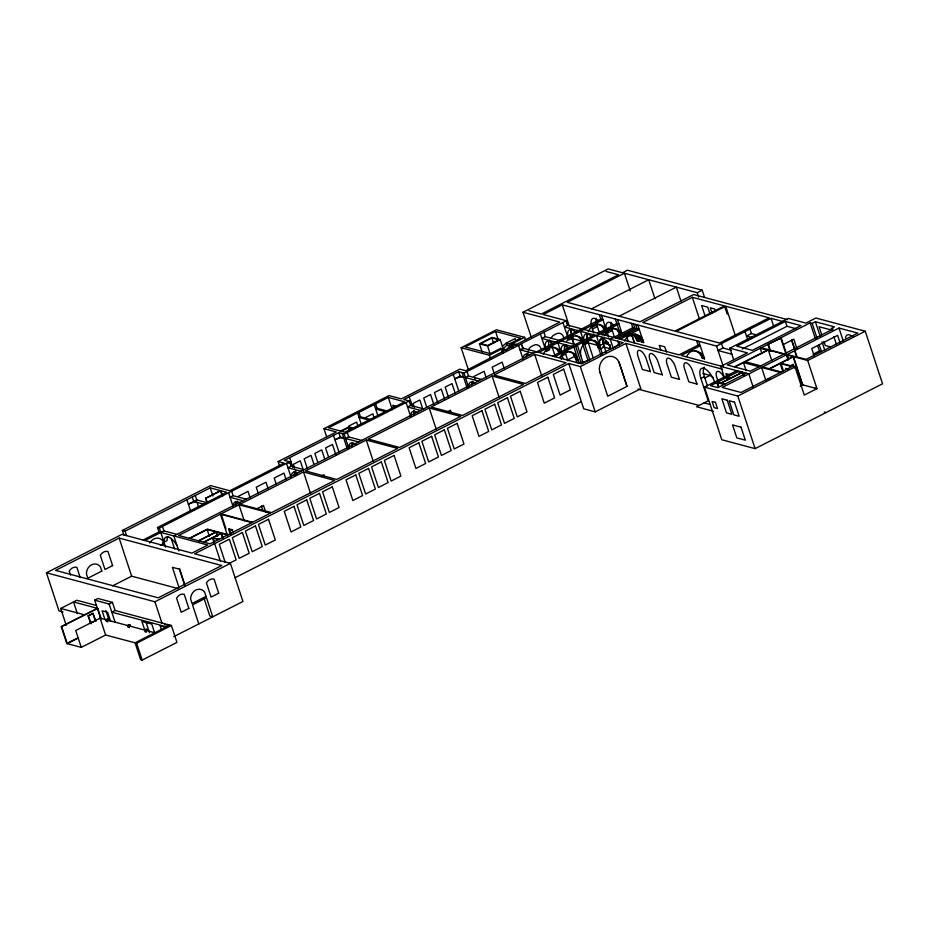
<?xml version="1.0" encoding="UTF-8"?>
<svg xmlns="http://www.w3.org/2000/svg" width="929" height="929" viewBox="0 0 929 929"><rect width="100%" height="100%" fill="white"/><g stroke="black" fill="none" stroke-linecap="round" stroke-linejoin="round"><path stroke-width="1.39" d="M511.96 346.575L506.909 345.228L503.193 348.712L500.185 339.561L492.126 337.413L479.492 343.846L482.174 352.01M506.479 349.467L510.613 345.576M502.403 346.32L506.212 343.103L515.107 338.586L515.792 340.699M446.721 412.186L450.391 410.293L451.25 412.929M531.191 337.064L523.027 312.249L608.228 268.911L622.535 272.743L627.493 270.223L702.185 290.185L704.449 297.071M468.344 369.579L461.156 347.713L496.411 329.783L524.641 337.332L525.535 340.06M509.44 343.927L520.728 338.156L495.494 331.409L465.069 346.889L490.303 353.624L500.719 348.329L506.677 349.919M491.836 337.924L480.734 343.579L487.83 345.483L498.943 339.828L491.836 337.924L493.636 343.382M783.519 321.678L771.082 318.357L716.573 346.076L562.3 304.851L543.233 314.548L566.446 320.749L521.343 343.684L523.085 348.212L581.624 363.854L623.243 342.685L564.414 326.973L567.909 325.196L566.307 320.702M702.185 290.185L697.226 292.705L624.427 273.242L567.247 302.331L640.046 321.782L693.603 294.539L787.502 319.634M123.824 534.895L122.361 530.447L210.546 485.6L229.811 490.744L284.065 463.153L278.143 461.562L279.49 465.661M326.671 436.839L323.977 428.664L389.042 395.58L401.398 398.878L459.843 369.15L465.766 370.729L559.769 322.061L523.027 312.249M479.492 343.846L487.551 345.994L500.185 339.561M122.361 530.447L125.078 531.179L210.221 487.876L220.568 490.64L221.903 494.727M388.299 397.426L328.518 427.828L344.891 432.206L404.684 401.804L388.299 397.426L392.328 409.689M63.102 611.979L58.98 610.876L46.45 572.775L121.92 534.384L191.92 553.092L207.794 545.021L158.964 531.969L143.089 540.039M119.133 538.077L55.601 570.394L158.232 597.823L221.764 565.506L119.133 538.077L131.651 576.177L178.136 588.591M207.097 502.682L205.634 498.234L207.376 502.752L196.751 499.918L188.366 504.18A6.573 2.09 -18.2 0 1 197.018 502.345L198.376 506.468M369.986 419.339L360.429 416.784L359.047 417.481L369.974 420.407M387.997 411.233L377.081 408.319L375.699 409.015L386.615 411.942M205.634 498.234L220.568 490.64M205.913 498.304L220.835 490.709L226.757 492.3L157.5 527.521L158.964 531.969M278.143 461.562L336.333 431.962L323.977 428.664M348.816 426.051L356.631 422.08L357.92 426.005M364.992 417.829L372.808 413.846L374.108 417.771M461.156 347.713L489.386 355.261L502.217 348.735L503.112 351.452M524.641 337.332L511.798 343.858L513.145 347.945M340.258 431.23L348.805 426.875L354.309 428.35M423.659 408.888L410.63 405.404L409.166 400.956L344.113 434.04L338.83 432.635L284.32 460.354L289.604 461.771L291.067 466.219L304.097 469.702M341.048 431.486L348.294 427.804L352.091 428.826M521.622 343.765L463.931 373.098L458.647 371.693L403.883 399.54L409.166 400.956M157.5 527.521L159.358 528.02L289.604 461.771M591.552 308.823L648.732 279.745L655.003 298.824M288.977 463.176L291.114 462.085A6.7 2.125 -18.2 0 0 289.325 463.211M340.281 437.071L334.951 439.789A6.7 2.125 -18.2 0 1 343.718 438L340.281 437.071L338.83 432.635M460.11 376.129L454.769 378.846A6.7 2.125 -18.2 0 1 463.536 377.046L460.11 376.129L458.647 371.693M582.936 362.252L577.339 345.205L545.358 336.658L541.862 338.435L573.843 346.981L579.057 362.844M144.936 540.539L163.91 530.889L176.94 534.372M246.162 499.163L233.133 495.68L230.044 497.259L243.061 500.743M291.067 466.219L287.978 467.786L300.996 471.27M361.695 440.404L348.665 436.92L345.576 438.488L358.606 441.972M410.63 405.404L407.541 406.972L420.57 410.455M481.512 379.45L468.495 375.978L465.394 377.546L478.423 381.029M523.085 348.212L519.985 349.78L533.014 353.264M238.277 496.33L248.031 491.371L250.215 498.014M536.114 351.685L173.851 535.94L178.774 550.932M536.625 351.824L600.784 319.193L602.956 319.773L538.797 352.405M238.962 504.784L178.635 535.464L210.059 543.86L270.385 513.18L238.962 504.784L244.269 520.948M303.504 471.955L240.088 504.215L271.512 512.611L334.672 480.479L303.504 471.955L310.588 493.508M366.27 440.032L305.536 470.922L336.704 479.457L397.693 448.428L366.27 440.032L373.353 461.585M429.233 408.005L368.174 439.069L399.598 447.464L460.656 416.413L429.233 408.005L436.316 429.558M492.103 376.036L431.137 407.041L462.561 415.437L523.526 384.432L492.103 376.036L499.187 397.577M534.674 354.379L494.007 375.061L525.431 383.456L566.098 362.774L534.674 354.379L541.758 375.931M160.311 545.265L164.352 543.21M593.77 333.151L591.854 327.322L596.801 324.802L599.611 333.348M592.423 329.052L597.37 326.532L596.441 323.431M619.19 316.208L676.358 287.131L681.294 302.122M189.295 538.321L207.388 529.112L228.151 534.663M189.69 538.425L207.144 529.542L215.946 531.899L217.293 535.975M552.616 356.097L594.223 334.939M597.719 333.151L616.775 323.466L618.946 324.047L554.776 356.678M66.249 625.333L60.71 608.472L76.828 600.262L96.465 605.511M255.893 509.278L263.476 505.422L265.636 511.995M321.399 475.973L323.919 474.684L324.778 477.309M614.522 337.332L611.712 328.785L606.753 331.305L608.669 337.134M565.738 352.602L568.258 351.325M198.492 540.771L215.946 531.899M607.322 333.035L612.281 330.515L611.712 328.785M198.887 540.875L216.341 532.003L227.512 534.988M112.595 585.862L131.651 576.177M230.369 534.593L228.615 529.251L231.588 529.553M599.855 340.42L603.339 338.644M203.602 542.141L221.056 533.258L222.391 537.345M203.997 542.246L221.45 533.362L223.239 538.808M635.645 324.453L637.108 328.901L639.315 329.458L620.224 339.166M228.615 529.251L232.749 529.867M100.773 618.691L94.677 600.157L97.986 598.485L112.432 602.34L115.115 610.492L171.4 625.542L176.94 642.404L142.172 660.089L140.616 659.671L135.077 642.81L169.844 625.124M567.34 360.069L575.074 356.132M610.388 344.938L602.758 342.894L606.567 340.955M633.473 323.873L634.937 328.32L632.765 327.74L610.214 339.201L613.314 348.63M637.817 325.034L643.623 342.569L642.578 339.549A11.868 10.114 -75 0 0 633.636 334.208A11.868 10.114 -75 0 0 624.613 341.048M692.326 297.303L642.775 322.514L674.942 331.107L724.504 305.908L692.326 297.303L699.491 319.111M589.358 339.747A11.868 10.126 -75 0 1 596.813 343.811L597.591 345.158L599.751 345.716L603.246 343.939M615.881 338.005L634.937 328.32M722.588 369.243L625.925 343.405L580.346 366.583L568.815 363.506L194.637 553.823L230.404 563.38L242.933 601.481L173.723 636.679M618.052 338.586L637.143 328.878M171.4 625.542L136.621 643.228L105.616 635.006L81.276 647.385L66.83 643.53L61.279 626.669L97.359 608.321M61.279 626.669L97.754 608.425L101.168 618.795M94.677 600.157L109.123 604.024L112.432 602.34M90.241 622.407L88.081 615.834L92.935 613.361L95.919 621.362M88.081 615.834L93.33 613.465M639.349 335.59L641.451 341.988L643.623 342.569M154.806 632.777L100.077 618.145L75.725 630.524L81.276 647.385M115.115 610.492L111.805 612.176L166.535 626.808M725.688 306.222L676.126 331.421L719.557 343.033L769.107 317.823L725.688 306.222L735.547 336.205M599.728 371.728L607.705 396.218L627.063 386.383L618.935 361.962A12.182 10.393 -75 0 0 605.998 357.398A11.671 9.964 -75 0 0 599.611 371.321L599.983 372.738M66.83 643.53L78.454 637.608M78.373 637.968L67.225 643.634L61.674 626.773M228.58 563.729L236.14 559.885L229.347 539.215L219.267 544.336L225.166 562.254M46.45 572.775L154.934 601.771L230.404 563.38M234.932 577.792L581.345 401.607M722.1 366.398L681.154 355.459L700.211 345.762L698.074 345.193L679.006 354.878L567.538 325.092L566.075 320.644M568.815 363.506L583.714 408.795L595.234 411.884L640.813 388.694L625.925 343.405M731.251 350.233L722.959 348.015L718.036 350.523L731.855 354.216M756.961 335.009L751.433 333.534L746.51 336.043L752.037 337.517M733.608 359.569L729.869 348.189L788.384 318.426L805.907 323.106L815.871 318.032L865.259 331.235L882.55 383.828L755.103 448.649L721.775 439.742L704.472 387.138L736.813 370.694M785.4 321.469L736.802 346.192L752.351 350.349L800.949 325.626L785.4 321.469L786.979 326.288L796.048 328.715M742.213 349.06L786.979 326.288M724.318 377.267L720.753 366.398L747.369 352.857L729.869 348.189M713.251 411.222L696.529 406.751L708.235 400.794L700.884 378.428L704.379 376.651A13.285 5.504 63 0 1 704.321 367.187M810.169 322.862L727.326 365.004L750.353 371.159L833.197 329.029L831.2 328.494L834.439 326.845L815.418 321.759L812.178 323.408L810.169 322.862L815.453 338.957M770.095 351.069L767.9 344.369L781.243 338.04L786.538 354.123M704.867 377.975L709.953 375.386L713.426 377.708M734.433 366.909L767.273 350.198L760.166 348.294L761.931 353.659M734.827 367.013L768.306 349.978L807.696 360.51L865.259 331.235M783.344 344.508L793.796 339.19L796.861 348.514M746.289 373.226L717.954 387.637L710.592 385.674L738.927 371.263L739.716 373.655M796.873 357.317L794.667 350.616L839.003 328.065L857.815 333.093L806.302 359.291L786.851 354.588L722.239 387.451L741.04 392.479L791.926 366.607L780.197 363.471L769.607 368.859M797.07 357.363L794.864 350.663L787.049 354.634L788.361 358.629M769.212 368.755L793.087 356.608L801.901 383.41M789.72 366.119L793.296 364.296L794.516 367.977M813.212 354.17L819.424 351.023L821.433 351.557L819.227 344.856M704.472 387.138L737.812 396.056L795.038 366.943L804.293 395.092L816.951 388.659L807.696 360.51M800.194 386.15L802.737 384.861L793.482 356.713L780.824 363.146L795.038 366.943M815.163 388.183L816.243 387.625M602.758 342.894L608.402 342.348M832.477 330.306L819.088 326.718L821.735 334.777M606.114 271.454L618.528 274.775L541.34 314.037L528.926 310.716M830.619 346.935L825.266 345.507L823.942 341.477M781.243 338.04L780.65 337.877L785.946 353.961M761.257 347.748L784.285 353.903M785.632 368.395L789.162 369.336M745.209 361.729L760.746 365.875M762.523 366.967L781.335 371.995M759.005 366.758L743.467 362.612L746.115 370.659M780.383 372.471L761.571 367.443L765.972 380.855M626.041 334.672L632.184 336.321L634.379 342.998M617.483 319.599L622.256 334.103L620.084 333.523L617.193 324.72M635.03 334.068A11.868 10.114 -75 0 1 640.406 338.969L642.578 339.549M802.342 384.757L816.951 388.659M605.093 332.292L607.264 332.872M631.708 334.15A13.656 11.647 -75 0 1 637.073 340.838L639.245 341.419L637.085 334.87M694.416 350.639A13.656 11.647 -75 0 1 702.382 358.292L704.519 358.873L698.747 341.315M768.039 378.753L770.524 379.415M720.753 366.398L748.855 373.911L753.256 387.323M730.519 374.84L725.944 373.621L726.815 376.268M727.082 377.29L730.426 378.184L742.271 372.157L743.061 374.55M580.404 331.247L583.749 341.407L581.577 340.827L580.741 338.284M581.6 341.094L573.507 338.922L572.601 336.193M587 342.534L597.8 345.414M602.886 346.784L610.527 348.816L609.18 344.729M702.939 373.516L709.953 375.386M582.541 343.765L584.713 344.345M598.531 348.038L600.703 348.619M724.794 384.165L721.171 383.189L742.666 372.262L743.839 375.85M724.155 384.478L716.793 382.516L718.372 387.3M824.29 412.07L826.078 412.546M662.4 374.817L654.179 372.622L649.545 358.536A8.129 3.368 63 0 1 651.589 353.531A8.129 3.368 63 0 1 657.627 360.684L662.261 374.782M679.575 379.404L671.365 377.209L666.732 363.123A8.129 3.368 63 0 1 668.764 358.118A8.129 3.368 63 0 1 674.802 365.283L679.436 379.369M697.064 384.083L688.853 381.889L684.22 367.791A8.129 3.368 63 0 1 686.252 362.798A8.129 3.368 63 0 1 692.291 369.951L696.924 384.037M575.109 356.887L577.13 357.084A11.845 10.103 -75 0 0 560.036 357.166M573.878 354.681A13.749 5.702 63 0 1 575.98 359.511L578.152 360.092M512.564 343.463L517.023 344.659M516.269 345.042L510.3 343.451L511.647 347.539M511.264 344.462L506.212 343.103L506.909 345.228M704.17 402.861L709.617 404.324M505.91 350.314L501.451 349.118L502.798 353.206M638.014 389.112L699.084 405.427M395.417 406.008L392.712 405.288L393.571 407.901M204.485 504.342L193.696 501.463L192.245 497.015M252.514 522.272L221.09 513.876L226.014 528.833M251.887 522.597L220.463 514.19L227.675 536.149M219.012 539.319L212.938 537.694L214.285 541.77M218.559 539.54L212.497 537.914L214.285 543.36M164.851 624.474L169.02 625.589M97.754 608.425L73.53 601.946L77.362 613.616M165.722 627.272L160.16 625.786L161.483 629.804M60.71 608.472L84.539 614.835M90.276 621.803L93.074 622.546M599.751 345.716L598.973 344.392A11.868 10.126 -75 0 0 586.582 341.744A11.868 10.126 -75 0 0 580.671 355.308L580.776 355.679M622.256 334.103L621.547 332.872A11.891 10.138 -75 0 0 604.245 335.694M640.406 338.969L640.673 339.619M604.674 330.678L604.094 329.261A11.868 10.114 -75 0 0 595.872 323.896M583.749 341.407L583.714 341.315A11.868 10.114 -75 0 0 566.539 341.349M582.135 342.197L581.542 340.734A11.868 10.114 -75 0 0 576.154 335.833M559.583 353.67L558.991 352.207A11.868 10.114 -75 0 0 552.209 346.947M597.591 345.158L598.59 348.201A13.703 5.679 63 0 0 594.688 340.304M620.746 335.148L619.376 332.292A11.891 10.138 -75 0 0 608.971 328.645M619.48 334.707L618.923 333.29A12.669 5.249 63 0 0 617.379 330.167M839.003 328.065L843.416 341.466M840.234 343.312L837.633 335.369L811.749 348.538L814.35 356.469M833.847 336.53L836.495 344.578M815.418 321.759L820.261 336.495M822.026 341.86L824.673 349.908M812.178 323.408L817.021 338.144M817.659 345.658L819.424 351.023M791.74 339.863L794.806 349.176M791.496 340.014L794.655 349.618M786.851 354.588L788.175 358.606M786.399 354.82L788.164 360.173M771.082 318.357L773.66 326.184M781.266 364.482L783.472 371.194M780.197 363.471L782.833 371.507M768.492 344.531L770.687 351.232M768.306 349.978L771.802 360.626M749.97 329.098L751.433 333.534M745.046 331.595L747.822 340.06M724.945 307.267L727.186 314.083M715.527 311.679L714.645 308.985L710.255 307.813L712.032 313.189M721.496 343.579L722.959 348.015M737.812 396.056L755.103 448.649M709.942 313.863L707.735 307.139L701.627 305.502L705.157 316.266M716.573 346.076L723.308 366.583M727.233 379.996L726.443 377.615L729.788 378.498L720.776 383.085L717.432 382.191L718.616 385.779M697.226 292.705L698.689 297.141M718.152 381.54L716.468 376.419A8.129 3.368 63 0 1 718.268 371.356A8.129 3.368 63 0 1 724.155 377.708M696.611 340.746L698.074 345.193M700.652 353.055L702.382 358.292M704.379 376.651L707.41 385.86M666.441 351.975L664.746 346.807L659.242 345.344L660.937 350.512M624.427 273.242L630.257 290.963M631.302 323.292L632.765 327.74M636.214 338.226L637.073 340.838M632.312 336.17L634.507 342.847M626.912 337.355L628.236 341.361M615.312 319.019L616.775 323.466M619.039 345.251L617.715 341.21A10.765 3.414 -18.2 0 1 614.661 347.051M618.935 361.962L626.97 386.418M601.493 315.326L606.3 329.934M599.321 314.745L600.784 319.193M604.129 329.354L604.582 330.724M605.151 332.454L606.045 335.183M606.045 352.463L603.002 342.302A11.891 10.138 -75 0 1 603.211 338.934M596.395 335.508L602.549 354.239M596.906 342.696L600.831 355.017M587.569 340.606L593.19 357.735M584.074 342.383L589.694 359.511M582.994 345.147L587.976 360.289M562.3 304.851L569.465 326.66M570.812 330.747L571.707 333.476M575.585 346.099L580.904 362.264M571.358 335.671L574.412 345.356M571.08 335.868L574.18 345.298M580.346 366.583L595.234 411.884M574.25 354.263L576.886 362.264M562.951 322.526L567.433 336.147M566.086 344.74L567.387 348.689M565.006 352.079L567.921 360.928M557.853 342.708L561.197 352.869M561.511 353.856L563.067 358.571M558.19 349.757L559.026 352.288M560.442 356.62L561.348 359.372M552.198 347.191L554.799 355.099M543.895 332.222L545.358 336.658M540.399 333.999L544.882 347.609M521.796 345.054L523.132 349.141M518.521 345.333L523.108 359.279A14.922 6.178 63 0 1 527.417 354.297A14.748 6.108 63 0 1 529.53 355.296M495.494 331.409L498.211 339.666M504.308 368.778L502.124 362.136L492.149 367.21L494.333 373.853M487.551 345.994L490.233 354.181M489.386 355.261L490.733 359.36M486.273 377.952L484.09 371.31L474.115 376.384L474.986 379.044M467.032 371.53L468.495 375.978M463.931 373.098L468.576 387.207A14.748 6.108 63 0 1 474.94 383.062M462.073 372.61L467.078 387.823M453.306 374.399L458.752 390.97M455.454 394.059L452.028 383.631L445.165 387.126L448.591 397.554M444.724 399.516L441.298 389.088L434.424 392.584L437.861 403.012M433.994 404.974L430.568 394.546L423.694 398.042L426.701 407.169M422.834 409.132L419.838 400.004L412.964 403.5L414.253 407.413M409.213 396.834L412.453 406.658M413.777 410.699L414.659 413.393M406.078 402.536L410.711 416.633A14.748 6.108 63 0 1 417.829 413.022M375.618 403.871L377.081 408.319M374.236 404.579L377.917 415.751M358.966 412.337L360.429 416.784M357.595 413.045L361.265 424.216M348.294 427.804L349.176 430.499M347.214 432.473L348.665 436.92M344.113 434.04L348.747 448.15A14.748 6.108 63 0 1 355.865 444.538M342.255 433.553L347.26 448.765M333.488 435.341L339.375 453.259M335.892 454.873L332.466 444.445L325.591 447.941L328.599 457.068M324.732 459.031L321.736 449.903L314.861 453.398L317.869 462.526M314.002 464.488L311.006 455.361L304.131 458.856L307.557 469.284M303.272 469.946L300.276 460.819L293.401 464.314L294.69 468.228M295.55 470.829L296.827 474.742M289.651 457.637L292.89 467.473M294.214 471.514L295.538 475.555M286.515 463.339L291.149 477.448A14.748 6.108 63 0 1 297.512 473.302M286.144 479.736L283.96 473.093L274.206 478.052L276.389 484.694M268.179 488.875L265.996 482.232L256.241 487.191L258.425 493.833M261.386 506.061L262.675 510.009M231.669 491.232L233.133 495.68M235.513 502.926L236.303 505.341A14.748 6.108 63 0 1 237.383 501.045M228.58 492.811L233.214 506.909A14.748 6.108 63 0 1 240.332 503.297M220.835 490.709L222.635 496.167M232.111 530.192L232.993 532.863M229.254 528.926L231.007 534.28M210.221 487.876L212.904 496.051M216.341 532.003L217.688 536.079M214.657 543.639L220.405 561.151M207.144 529.542L209.385 536.347M195.287 495.471L196.751 499.918M186.903 499.732L190.584 510.915M204.02 598.357L209.838 616.043L212.753 616.821L206.493 597.777L192.512 604.884L198.783 623.94M171.11 538.309L174.64 549.051M179.436 568.455L184.325 583.342M184.79 585.433L179.448 569.187L172.388 567.305L179.053 587.604M162.459 526.441L163.91 530.889M159.358 528.02L165.687 547.251M162.494 542.71L163.388 545.404M154.934 601.771L161.913 622.999M125.078 531.179L126.541 535.627M154.76 633.137L151.787 624.079L141.916 621.443L144.889 630.501M146.074 622.349L149.476 632.695M136.621 643.228L142.172 660.089M109.123 604.024L115.219 622.558M110.609 621.338L107.636 612.281L102.109 610.806L105.082 619.864M105.836 610.423L109.239 620.769M100.077 618.145L105.616 635.006M92.935 613.361L95.524 621.257M80.208 577.594L76.84 567.329A7.827 6.677 -75 0 0 69.21 571.207L70.476 575.051M88.476 615.939L91.065 623.823M575.98 359.511L574.958 356.504A11.845 10.103 -75 0 0 569.582 351.673M591.494 325.951L591.854 327.322M641.254 341.361L641.416 342M590.205 359.488A10.765 3.414 -18.2 0 1 576.096 362.38M603.618 337.854A14.051 5.818 63 0 0 604.256 347.005L600.761 348.781A14.051 5.818 63 0 1 602.097 337.877A13.029 5.4 63 0 1 610.376 347.283A150.939 62.522 63 0 1 611.096 348.77M409.41 402.025A6.7 2.125 -18.2 0 1 410.676 401.27M177.021 545.602A14.748 6.108 63 0 0 168.254 536.985A14.748 6.108 63 0 0 163.992 542.118L167.092 540.55A14.748 6.108 63 0 1 167.824 536.741M164.073 543.349A9.081 7.746 -75 0 0 153.726 539.064A9.081 7.746 -75 0 0 149.801 543.035M540.875 348.329A6.329 5.4 -75 0 0 533.873 345.24L531.539 346.424A6.329 5.4 -75 0 0 528.206 350.721M528.078 353.972A6.329 5.4 -75 0 1 527.974 353.171M550.897 343.231A6.329 5.4 -75 0 1 550.595 341.663M551.083 338.435A6.329 5.4 -75 0 1 554.16 334.916L556.483 333.743A6.329 5.4 -75 0 1 563.497 336.832M584.295 342.917A13.703 5.679 63 0 0 584.771 344.508L588.266 342.731A13.703 5.679 63 0 1 587.79 341.14M583.737 339.933A13.703 5.679 63 0 1 591.61 336.588M413.811 415.054A14.748 6.108 63 0 1 414.543 411.257M351.847 446.57A14.748 6.108 63 0 1 352.579 442.773M623.405 336.135A13.656 11.647 -75 0 1 625.705 334.092A13.656 11.647 -75 0 1 629.908 333.557M632.614 334.161A13.656 11.647 -75 0 1 639.245 341.419M587.453 339.596A13.703 5.679 63 0 1 587.743 333.662M575.527 332.164A13.529 5.609 63 0 0 571.544 329.714A13.529 5.597 63 0 0 567.921 336.983M580.451 338.888A13.529 5.609 63 0 1 581.949 342.139M568.258 338.504A13.529 5.597 63 0 0 568.722 340.072L572.218 338.295A13.529 5.597 63 0 1 571.753 336.728M571.416 335.206A13.529 5.597 63 0 1 571.707 329.342M602.073 335.114A11.891 10.138 -75 0 1 607.554 329.238M588.289 331.351A11.868 10.114 -75 0 1 605.476 328.506M587.023 337.889A11.868 10.114 -75 0 1 587.256 334.556M526.232 356.817A14.922 6.178 63 0 1 527.335 353.519M471.677 384.711A14.748 6.108 63 0 1 472.745 381.331M294.249 474.951A14.748 6.108 63 0 1 295.317 471.572M561.708 354.239A13.656 5.655 63 0 0 562.161 355.819L565.656 354.042A13.656 5.655 63 0 1 565.204 352.463M561.371 352.73A13.656 5.655 63 0 1 565.041 345.472A13.749 5.702 63 0 1 569.012 348.015M564.867 350.953A13.656 5.655 63 0 1 565.192 345.1M543.186 354.286A11.868 10.114 -75 0 1 552.209 347.446A11.868 10.114 -75 0 1 561.162 352.788M564.472 349.362A11.868 10.114 -75 0 1 564.704 346.018M545.718 349.966A13.703 5.679 63 0 0 546.171 351.545L549.666 349.768A13.703 5.679 63 0 1 549.213 348.189M545.393 348.456A13.703 5.679 63 0 1 553.034 343.753M557.028 348.874A13.703 5.679 63 0 1 559.397 353.624M548.888 346.68A13.703 5.679 63 0 1 549.678 340.142M704.519 358.873A13.656 11.647 -75 0 0 690.979 351.534A13.656 11.647 -75 0 0 686.833 356.155M714.947 382.887A14.132 5.853 63 0 0 703.648 368.256A13.285 5.504 63 0 0 700.884 378.428M845.483 337.842A14.26 5.911 63 0 1 852.845 336.809M596.174 321.98A12.669 5.249 63 0 1 596.197 318.322M611.073 325.963A12.669 5.249 63 0 1 611.096 322.305M606.126 328.483A12.669 5.249 63 0 1 613.523 324.976M591.216 324.5A12.669 5.249 63 0 1 598.624 320.993M602.48 326.184A12.669 5.249 63 0 1 604.024 329.307M101.807 571.103L87.825 578.21L86.432 573.971A9.058 7.722 -75 0 1 91.565 564.774A9.058 7.722 -75 0 1 100.413 566.864L101.807 571.103M112.606 565.61L104.977 569.477L100.344 555.368A7.827 6.677 -75 0 1 107.961 551.489L112.606 565.61M242.399 532.572L232.331 537.694L239.125 558.364L249.204 553.243L242.399 532.572M255.463 525.93L245.395 531.051L252.189 551.721L262.257 546.6L255.463 525.93M268.527 519.288L258.459 524.409L265.253 545.079L275.321 539.958L268.527 519.288M294.005 506.328L284.239 511.298L291.044 531.969L300.81 526.998L294.005 506.328M306.756 499.848L297.013 504.795L303.806 525.466L313.549 520.519L306.756 499.848M319.518 493.345L309.787 498.304L316.58 518.974L326.323 514.016L319.518 493.345M332.292 486.854L322.549 491.813L329.354 512.483L339.085 507.524L332.292 486.854M355.795 474.905L346.052 479.852L352.846 500.522L362.589 495.575L355.795 474.905M368.558 468.413L358.826 473.36L365.62 494.031L375.362 489.084L368.558 468.413M381.331 461.91L371.588 466.869L378.393 487.539L388.125 482.581L381.331 461.91M394.105 455.419L384.362 460.366L391.155 481.048L400.898 476.089L394.105 455.419M418.851 442.831L409.12 447.778L415.913 468.448L425.645 463.501L418.851 442.831M431.625 436.328L421.882 441.287L428.675 461.957L438.418 457.01L431.625 436.328M444.399 429.837L434.656 434.795L441.449 455.465L451.192 450.507L444.399 429.837M457.161 423.345L447.43 428.292L454.223 448.962L463.954 444.016L457.161 423.345M481.919 410.757L472.176 415.704L478.969 436.375L488.712 431.428L481.919 410.757M494.681 404.254L484.95 409.213L491.743 429.883L501.486 424.925L494.681 404.254M507.455 397.763L497.712 402.721L504.517 423.392L514.248 418.433L507.455 397.763M520.228 391.272L510.486 396.218L517.279 416.889L527.022 411.942L520.228 391.272M547.82 377.232L537.461 382.504L544.266 403.174L554.613 397.902L547.82 377.232M563.659 369.185L553.301 374.445L560.094 395.115L570.452 389.855L563.659 369.185M107.485 618.888L105.883 619.701L106.463 621.478L107.81 621.838L107.23 620.061L108.821 619.237L107.485 618.888M129.143 624.671L127.54 625.484L128.121 627.261L129.468 627.621L128.876 625.844L130.478 625.031L129.143 624.671M206.029 596.372L192.048 603.478L190.654 599.24A9.058 7.722 -75 0 1 195.787 590.043A9.058 7.722 -75 0 1 204.635 592.133L206.029 596.372M146.074 629.2L144.471 630.013L145.063 631.79L146.399 632.15L145.818 630.373L147.421 629.56L146.074 629.2M188.854 608.402L181.225 612.281L176.591 598.171A7.827 6.677 -75 0 1 184.209 594.293L188.854 608.402M218.71 593.213L211.08 597.092L206.447 582.982A7.827 6.677 -75 0 1 214.065 579.104L218.71 593.213M650.416 371.612L642.334 369.452L637.712 355.366A8.129 3.368 63 0 1 639.744 350.361A8.129 3.368 63 0 1 645.783 357.526L650.416 371.612M727.221 400.248L721.868 398.808L726.49 412.882L731.855 414.322L727.221 400.248M734.525 402.199L729.172 400.759L733.794 414.833L739.159 416.273L734.525 402.199M715.469 402.373L712.113 401.479L714.146 407.657L717.502 408.551L715.469 402.373M741.04 427.189L732.551 424.913L736.825 437.919L745.313 440.183L741.04 427.189"/></g></svg>
